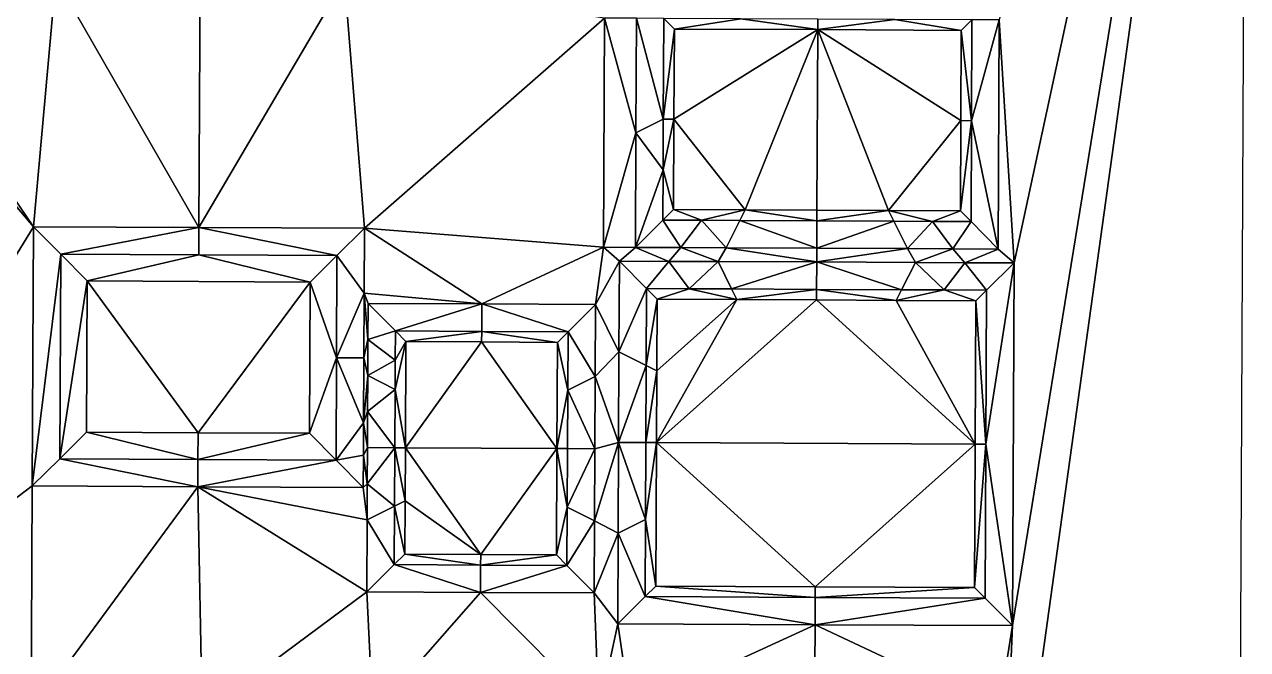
# Model space of a CAD drawing. Header units: metres. Extents: x 241585 to 241700, y 1156640 to 1156774.
# Drawn here: x 241676.61 to 241699.63, y 1156745.82 to 1156757.59 of the extents above; entities that cross this region are included whole.
import ezdxf

# ---------------------------------------------------------------- set-up
doc = ezdxf.new("R2010")
doc.units = ezdxf.units.M
doc.layers.add('_UITGRAVING UNIT 6', color=7, linetype='Continuous')

msp = doc.modelspace()

# ---------------------------------------------------------------- linework, layer by layer
at = {"layer": '_UITGRAVING UNIT 6', "color": 3, "true_color": 0x00ff00}
for points in [[(241699.2, 1156680.78, 28.23), (241699.627, 1156773.512, 28.23), (241694.921, 1156739.579, 28.23)], [(241699.627, 1156773.512, 28.23), (241695.202, 1156746.273, 28.23), (241694.921, 1156739.579, 28.23)], [(241699.627, 1156773.512, 28.23), (241694.954, 1156757.679, 28.23), (241695.233, 1156753.103, 28.23)], [(241695.202, 1156746.273, 28.23), (241699.627, 1156773.512, 28.23), (241695.233, 1156753.103, 28.23)], [(241671.566, 1156761.462, 29.43), (241670.296, 1156761.467, 29.43), (241676.776, 1156753.782, 29.43)], [(241670.296, 1156761.467, 29.43), (241671.194, 1156744.668, 29.43), (241676.776, 1156753.782, 29.43)], [(241671.566, 1156761.462, 29.43), (241676.776, 1156753.782, 29.43), (241677.197, 1156758.466, 29.43)], [(241677.197, 1156758.466, 29.43), (241676.776, 1156753.782, 29.43), (241679.891, 1156753.768, 29.43)], [(241677.197, 1156758.466, 29.43), (241679.891, 1156753.768, 29.43), (241679.912, 1156758.453, 29.43)], [(241679.891, 1156753.768, 29.43), (241682.627, 1156758.441, 29.43), (241679.912, 1156758.453, 29.43)], [(241683.006, 1156753.754, 29.43), (241682.627, 1156758.441, 29.43), (241679.891, 1156753.768, 29.43)], [(241682.627, 1156758.441, 29.43), (241683.006, 1156753.754, 29.43), (241687.524, 1156757.713, 29.43)], [(241683.006, 1156753.754, 29.43), (241687.504, 1156753.398, 29.43), (241687.524, 1156757.713, 29.43)], [(241688.114, 1156755.553, 28.23), (241687.524, 1156757.713, 29.43), (241687.504, 1156753.398, 29.43)], [(241688.124, 1156757.71, 28.23), (241687.524, 1156757.713, 29.43), (241688.114, 1156755.553, 28.23)], [(241688.63, 1156755.808, 27.2), (241688.124, 1156757.71, 28.23), (241688.114, 1156755.553, 28.23)], [(241688.124, 1156757.71, 28.23), (241688.63, 1156755.808, 27.2), (241688.639, 1156757.708, 27.2)], [(241688.838, 1156757.507, 27.2), (241688.639, 1156757.708, 27.2), (241688.63, 1156755.808, 27.2)], [(241688.838, 1156757.507, 27.2), (241690.089, 1156757.701, 27.2), (241688.639, 1156757.708, 27.2)], [(241690.089, 1156757.701, 27.2), (241688.838, 1156757.507, 27.2), (241691.538, 1156757.495, 27.2)], [(241691.539, 1156757.695, 27.2), (241690.089, 1156757.701, 27.2), (241691.538, 1156757.495, 27.2)], [(241692.989, 1156757.688, 27.2), (241691.539, 1156757.695, 27.2), (241691.538, 1156757.495, 27.2)], [(241692.989, 1156757.688, 27.2), (241691.538, 1156757.495, 27.2), (241694.238, 1156757.482, 27.2)], [(241694.238, 1156757.482, 27.2), (241694.439, 1156757.681, 27.2), (241692.989, 1156757.688, 27.2)], [(241694.238, 1156757.482, 27.2), (241694.43, 1156755.781, 27.2), (241694.439, 1156757.681, 27.2)], [(241694.954, 1156757.679, 28.23), (241694.439, 1156757.681, 27.2), (241694.43, 1156755.781, 27.2)], [(241694.43, 1156755.781, 27.2), (241694.934, 1156753.364, 28.23), (241694.954, 1156757.679, 28.23)], [(241695.233, 1156753.103, 28.23), (241694.954, 1156757.679, 28.23), (241694.934, 1156753.364, 28.23)], [(241688.838, 1156757.507, 27.2), (241688.63, 1156755.808, 27.2), (241688.83, 1156755.807, 27.2)], [(241688.83, 1156755.807, 27.2), (241691.538, 1156757.495, 27.2), (241688.838, 1156757.507, 27.2)], [(241691.538, 1156757.495, 27.2), (241688.83, 1156755.807, 27.2), (241690.173, 1156754.101, 27.2)], [(241691.522, 1156754.095, 27.2), (241691.538, 1156757.495, 27.2), (241690.173, 1156754.101, 27.2)], [(241691.538, 1156757.495, 27.2), (241691.522, 1156754.095, 27.2), (241692.872, 1156754.088, 27.2)], [(241694.23, 1156755.782, 27.2), (241694.238, 1156757.482, 27.2), (241691.538, 1156757.495, 27.2)], [(241694.23, 1156755.782, 27.2), (241691.538, 1156757.495, 27.2), (241692.872, 1156754.088, 27.2)], [(241694.43, 1156755.781, 27.2), (241694.238, 1156757.482, 27.2), (241694.23, 1156755.782, 27.2)], [(241688.63, 1156755.808, 27.2), (241688.114, 1156755.553, 28.23), (241688.626, 1156754.858, 27.2)], [(241688.83, 1156755.807, 27.2), (241688.63, 1156755.808, 27.2), (241688.626, 1156754.858, 27.2)], [(241688.626, 1156754.858, 27.2), (241688.823, 1156754.107, 27.2), (241688.83, 1156755.807, 27.2)], [(241690.173, 1156754.101, 27.2), (241688.83, 1156755.807, 27.2), (241688.823, 1156754.107, 27.2)], [(241694.23, 1156755.782, 27.2), (241692.872, 1156754.088, 27.2), (241694.222, 1156754.082, 27.2)], [(241694.222, 1156754.082, 27.2), (241694.43, 1156755.781, 27.2), (241694.23, 1156755.782, 27.2)], [(241694.222, 1156754.082, 27.2), (241694.422, 1156753.881, 27.2), (241694.43, 1156755.781, 27.2)], [(241694.422, 1156753.881, 27.2), (241694.934, 1156753.364, 28.23), (241694.43, 1156755.781, 27.2)], [(241687.504, 1156753.398, 29.43), (241688.104, 1156753.395, 28.23), (241688.114, 1156755.553, 28.23)], [(241688.626, 1156754.858, 27.2), (241688.114, 1156755.553, 28.23), (241688.104, 1156753.395, 28.23)], [(241688.104, 1156753.395, 28.23), (241688.622, 1156753.908, 27.2), (241688.626, 1156754.858, 27.2)], [(241688.622, 1156753.908, 27.2), (241688.823, 1156754.107, 27.2), (241688.626, 1156754.858, 27.2)], [(241688.823, 1156754.107, 27.2), (241688.622, 1156753.908, 27.2), (241689.347, 1156753.905, 27.2)], [(241689.347, 1156753.905, 27.2), (241690.173, 1156754.101, 27.2), (241688.823, 1156754.107, 27.2)], [(241689.347, 1156753.905, 27.2), (241690.072, 1156753.901, 27.2), (241690.173, 1156754.101, 27.2)], [(241690.072, 1156753.901, 27.2), (241691.522, 1156753.895, 27.2), (241690.173, 1156754.101, 27.2)], [(241691.522, 1156753.895, 27.2), (241691.522, 1156754.095, 27.2), (241690.173, 1156754.101, 27.2)], [(241691.522, 1156754.095, 27.2), (241691.522, 1156753.895, 27.2), (241692.872, 1156754.088, 27.2)], [(241691.522, 1156753.895, 27.2), (241692.972, 1156753.888, 27.2), (241692.872, 1156754.088, 27.2)], [(241693.697, 1156753.885, 27.2), (241694.222, 1156754.082, 27.2), (241692.872, 1156754.088, 27.2)], [(241692.972, 1156753.888, 27.2), (241693.697, 1156753.885, 27.2), (241692.872, 1156754.088, 27.2)], [(241694.222, 1156754.082, 27.2), (241693.697, 1156753.885, 27.2), (241694.422, 1156753.881, 27.2)], [(241676.776, 1156753.782, 29.43), (241671.194, 1156744.668, 29.43), (241676.753, 1156748.903, 29.43)], [(241677.289, 1156753.265, 28.4), (241676.776, 1156753.782, 29.43), (241676.753, 1156748.903, 29.43)], [(241676.776, 1156753.782, 29.43), (241677.289, 1156753.265, 28.4), (241679.891, 1156753.768, 29.43)], [(241679.891, 1156753.768, 29.43), (241677.289, 1156753.265, 28.4), (241679.889, 1156753.253, 28.4)], [(241679.891, 1156753.768, 29.43), (241679.889, 1156753.253, 28.4), (241682.488, 1156753.241, 28.4)], [(241682.488, 1156753.241, 28.4), (241683.006, 1156753.754, 29.43), (241679.891, 1156753.768, 29.43)], [(241683.006, 1156753.754, 29.43), (241682.488, 1156753.241, 28.4), (241683, 1156752.534, 29.43)], [(241685.214, 1156752.329, 29.43), (241683.006, 1156753.754, 29.43), (241683, 1156752.534, 29.43)], [(241687.504, 1156753.398, 29.43), (241683.006, 1156753.754, 29.43), (241685.214, 1156752.329, 29.43)], [(241688.622, 1156753.908, 27.2), (241688.104, 1156753.395, 28.23), (241688.958, 1156753.391, 28.23)], [(241688.958, 1156753.391, 28.23), (241689.347, 1156753.905, 27.2), (241688.622, 1156753.908, 27.2)], [(241688.958, 1156753.391, 28.23), (241689.812, 1156753.387, 28.23), (241689.347, 1156753.905, 27.2)], [(241689.812, 1156753.387, 28.23), (241690.072, 1156753.901, 27.2), (241689.347, 1156753.905, 27.2)], [(241689.812, 1156753.387, 28.23), (241691.519, 1156753.38, 28.23), (241690.072, 1156753.901, 27.2)], [(241691.519, 1156753.38, 28.23), (241691.522, 1156753.895, 27.2), (241690.072, 1156753.901, 27.2)], [(241691.522, 1156753.895, 27.2), (241691.519, 1156753.38, 28.23), (241692.972, 1156753.888, 27.2)], [(241691.519, 1156753.38, 28.23), (241693.227, 1156753.372, 28.23), (241692.972, 1156753.888, 27.2)], [(241692.972, 1156753.888, 27.2), (241693.227, 1156753.372, 28.23), (241693.697, 1156753.885, 27.2)], [(241693.227, 1156753.372, 28.23), (241694.08, 1156753.368, 28.23), (241693.697, 1156753.885, 27.2)], [(241694.08, 1156753.368, 28.23), (241694.422, 1156753.881, 27.2), (241693.697, 1156753.885, 27.2)], [(241694.422, 1156753.881, 27.2), (241694.08, 1156753.368, 28.23), (241694.934, 1156753.364, 28.23)], [(241677.271, 1156749.415, 28.4), (241677.289, 1156753.265, 28.4), (241676.753, 1156748.903, 29.43)], [(241677.786, 1156752.763, 28.4), (241677.289, 1156753.265, 28.4), (241677.271, 1156749.415, 28.4)], [(241677.786, 1156752.763, 28.4), (241679.889, 1156753.253, 28.4), (241677.289, 1156753.265, 28.4)], [(241679.889, 1156753.253, 28.4), (241677.786, 1156752.763, 28.4), (241681.986, 1156752.743, 28.4)], [(241681.986, 1156752.743, 28.4), (241682.488, 1156753.241, 28.4), (241679.889, 1156753.253, 28.4)], [(241687.354, 1156752.319, 29.43), (241687.504, 1156753.398, 29.43), (241685.214, 1156752.329, 29.43)], [(241687.354, 1156752.319, 29.43), (241687.803, 1156753.137, 28.23), (241687.504, 1156753.398, 29.43)], [(241687.803, 1156753.137, 28.23), (241688.104, 1156753.395, 28.23), (241687.504, 1156753.398, 29.43)], [(241688.104, 1156753.395, 28.23), (241687.803, 1156753.137, 28.23), (241688.732, 1156753.132, 28.23)], [(241688.732, 1156753.132, 28.23), (241688.958, 1156753.391, 28.23), (241688.104, 1156753.395, 28.23)], [(241688.958, 1156753.391, 28.23), (241688.732, 1156753.132, 28.23), (241689.661, 1156753.128, 28.23)], [(241689.661, 1156753.128, 28.23), (241689.812, 1156753.387, 28.23), (241688.958, 1156753.391, 28.23)], [(241689.812, 1156753.387, 28.23), (241689.661, 1156753.128, 28.23), (241691.518, 1156753.12, 28.23)], [(241691.518, 1156753.12, 28.23), (241691.519, 1156753.38, 28.23), (241689.812, 1156753.387, 28.23)], [(241691.519, 1156753.38, 28.23), (241691.518, 1156753.12, 28.23), (241693.227, 1156753.372, 28.23)], [(241693.227, 1156753.372, 28.23), (241691.518, 1156753.12, 28.23), (241693.375, 1156753.111, 28.23)], [(241693.227, 1156753.372, 28.23), (241693.375, 1156753.111, 28.23), (241694.08, 1156753.368, 28.23)], [(241694.08, 1156753.368, 28.23), (241693.375, 1156753.111, 28.23), (241694.304, 1156753.107, 28.23)], [(241694.304, 1156753.107, 28.23), (241694.934, 1156753.364, 28.23), (241694.08, 1156753.368, 28.23)], [(241694.934, 1156753.364, 28.23), (241694.304, 1156753.107, 28.23), (241695.233, 1156753.103, 28.23)], [(241681.986, 1156752.743, 28.4), (241682.48, 1156751.316, 28.4), (241682.488, 1156753.241, 28.4)], [(241683, 1156752.534, 29.43), (241682.488, 1156753.241, 28.4), (241682.48, 1156751.316, 28.4)], [(241687.354, 1156752.319, 29.43), (241687.795, 1156751.429, 28.23), (241687.803, 1156753.137, 28.23)], [(241688.316, 1156752.619, 27.2), (241687.803, 1156753.137, 28.23), (241687.795, 1156751.429, 28.23)], [(241688.316, 1156752.619, 27.2), (241688.732, 1156753.132, 28.23), (241687.803, 1156753.137, 28.23)], [(241688.732, 1156753.132, 28.23), (241688.316, 1156752.619, 27.2), (241689.116, 1156752.616, 27.2)], [(241689.116, 1156752.616, 27.2), (241689.661, 1156753.128, 28.23), (241688.732, 1156753.132, 28.23)], [(241689.916, 1156752.612, 27.2), (241689.661, 1156753.128, 28.23), (241689.116, 1156752.616, 27.2)], [(241689.916, 1156752.612, 27.2), (241691.518, 1156753.12, 28.23), (241689.661, 1156753.128, 28.23)], [(241691.518, 1156753.12, 28.23), (241689.916, 1156752.612, 27.2), (241691.516, 1156752.605, 27.2)], [(241691.518, 1156753.12, 28.23), (241691.516, 1156752.605, 27.2), (241693.116, 1156752.597, 27.2)], [(241693.116, 1156752.597, 27.2), (241693.375, 1156753.111, 28.23), (241691.518, 1156753.12, 28.23)], [(241693.375, 1156753.111, 28.23), (241693.116, 1156752.597, 27.2), (241693.916, 1156752.594, 27.2)], [(241693.916, 1156752.594, 27.2), (241694.304, 1156753.107, 28.23), (241693.375, 1156753.111, 28.23)], [(241694.304, 1156753.107, 28.23), (241693.916, 1156752.594, 27.2), (241694.716, 1156752.59, 27.2)], [(241694.716, 1156752.59, 27.2), (241695.233, 1156753.103, 28.23), (241694.304, 1156753.107, 28.23)], [(241695.233, 1156753.103, 28.23), (241694.716, 1156752.59, 27.2), (241694.702, 1156749.69, 27.2)], [(241695.202, 1156746.273, 28.23), (241695.233, 1156753.103, 28.23), (241694.702, 1156749.69, 27.2)], [(241677.773, 1156749.913, 28.4), (241677.786, 1156752.763, 28.4), (241677.271, 1156749.415, 28.4)], [(241677.786, 1156752.763, 28.4), (241677.773, 1156749.913, 28.4), (241679.873, 1156749.903, 28.4)], [(241679.873, 1156749.903, 28.4), (241681.986, 1156752.743, 28.4), (241677.786, 1156752.763, 28.4)], [(241679.873, 1156749.903, 28.4), (241681.973, 1156749.894, 28.4), (241681.986, 1156752.743, 28.4)], [(241682.48, 1156751.316, 28.4), (241681.986, 1156752.743, 28.4), (241681.973, 1156749.894, 28.4)], [(241687.795, 1156751.429, 28.23), (241688.309, 1156751.169, 27.2), (241688.316, 1156752.619, 27.2)], [(241688.515, 1156752.418, 27.2), (241688.316, 1156752.619, 27.2), (241688.309, 1156751.169, 27.2)], [(241688.515, 1156752.418, 27.2), (241689.116, 1156752.616, 27.2), (241688.316, 1156752.619, 27.2)], [(241689.116, 1156752.616, 27.2), (241688.515, 1156752.418, 27.2), (241690.015, 1156752.412, 27.2)], [(241689.916, 1156752.612, 27.2), (241689.116, 1156752.616, 27.2), (241690.015, 1156752.412, 27.2)], [(241690.015, 1156752.412, 27.2), (241691.516, 1156752.605, 27.2), (241689.916, 1156752.612, 27.2)], [(241691.515, 1156752.405, 27.2), (241691.516, 1156752.605, 27.2), (241690.015, 1156752.412, 27.2)], [(241691.516, 1156752.605, 27.2), (241691.515, 1156752.405, 27.2), (241693.015, 1156752.398, 27.2)], [(241693.015, 1156752.398, 27.2), (241693.116, 1156752.597, 27.2), (241691.516, 1156752.605, 27.2)], [(241693.916, 1156752.594, 27.2), (241693.116, 1156752.597, 27.2), (241693.015, 1156752.398, 27.2)], [(241694.515, 1156752.391, 27.2), (241693.916, 1156752.594, 27.2), (241693.015, 1156752.398, 27.2)], [(241694.515, 1156752.391, 27.2), (241694.716, 1156752.59, 27.2), (241693.916, 1156752.594, 27.2)], [(241694.716, 1156752.59, 27.2), (241694.515, 1156752.391, 27.2), (241694.702, 1156749.69, 27.2)], [(241682.48, 1156751.316, 28.4), (241682.995, 1156751.314, 29.43), (241683, 1156752.534, 29.43)], [(241683.071, 1156751.66, 29.43), (241683, 1156752.534, 29.43), (241682.995, 1156751.314, 29.43)], [(241683.074, 1156752.338, 29.43), (241683, 1156752.534, 29.43), (241683.071, 1156751.66, 29.43)], [(241683, 1156752.534, 29.43), (241683.074, 1156752.338, 29.43), (241685.214, 1156752.329, 29.43)], [(241683.587, 1156751.821, 28.4), (241683.074, 1156752.338, 29.43), (241683.071, 1156751.66, 29.43)], [(241683.587, 1156751.821, 28.4), (241685.214, 1156752.329, 29.43), (241683.074, 1156752.338, 29.43)], [(241685.214, 1156752.329, 29.43), (241683.587, 1156751.821, 28.4), (241685.212, 1156751.814, 28.4)], [(241685.214, 1156752.329, 29.43), (241685.212, 1156751.814, 28.4), (241686.837, 1156751.806, 28.4)], [(241686.837, 1156751.806, 28.4), (241687.354, 1156752.319, 29.43), (241685.214, 1156752.329, 29.43)], [(241688.515, 1156752.418, 27.2), (241688.309, 1156751.169, 27.2), (241688.509, 1156751.068, 27.2)], [(241688.502, 1156749.718, 27.2), (241691.515, 1156752.405, 27.2), (241690.015, 1156752.412, 27.2)], [(241688.509, 1156751.068, 27.2), (241688.502, 1156749.718, 27.2), (241690.015, 1156752.412, 27.2)], [(241691.515, 1156752.405, 27.2), (241688.502, 1156749.718, 27.2), (241694.502, 1156749.691, 27.2)], [(241688.509, 1156751.068, 27.2), (241690.015, 1156752.412, 27.2), (241688.515, 1156752.418, 27.2)], [(241691.515, 1156752.405, 27.2), (241694.502, 1156749.691, 27.2), (241693.015, 1156752.398, 27.2)], [(241694.502, 1156749.691, 27.2), (241694.515, 1156752.391, 27.2), (241693.015, 1156752.398, 27.2)], [(241694.515, 1156752.391, 27.2), (241694.502, 1156749.691, 27.2), (241694.702, 1156749.69, 27.2)], [(241686.837, 1156751.806, 28.4), (241687.348, 1156750.961, 29.43), (241687.354, 1156752.319, 29.43)], [(241687.795, 1156751.429, 28.23), (241687.354, 1156752.319, 29.43), (241687.348, 1156750.961, 29.43)], [(241682.995, 1156751.314, 29.43), (241683.068, 1156750.981, 29.43), (241683.071, 1156751.66, 29.43)], [(241683.584, 1156751.271, 28.4), (241683.071, 1156751.66, 29.43), (241683.068, 1156750.981, 29.43)], [(241683.584, 1156751.271, 28.4), (241683.587, 1156751.821, 28.4), (241683.071, 1156751.66, 29.43)], [(241683.786, 1156751.62, 28.4), (241683.587, 1156751.821, 28.4), (241683.584, 1156751.271, 28.4)], [(241683.786, 1156751.62, 28.4), (241685.212, 1156751.814, 28.4), (241683.587, 1156751.821, 28.4)], [(241683.786, 1156751.62, 28.4), (241685.211, 1156751.614, 28.4), (241685.212, 1156751.814, 28.4)], [(241685.211, 1156751.614, 28.4), (241686.636, 1156751.607, 28.4), (241685.212, 1156751.814, 28.4)], [(241686.636, 1156751.607, 28.4), (241686.837, 1156751.806, 28.4), (241685.212, 1156751.814, 28.4)], [(241686.636, 1156751.607, 28.4), (241686.832, 1156750.706, 28.4), (241686.837, 1156751.806, 28.4)], [(241687.348, 1156750.961, 29.43), (241686.837, 1156751.806, 28.4), (241686.832, 1156750.706, 28.4)], [(241683.582, 1156750.721, 28.4), (241683.777, 1156749.62, 28.4), (241683.786, 1156751.62, 28.4)], [(241683.582, 1156750.721, 28.4), (241683.786, 1156751.62, 28.4), (241683.584, 1156751.271, 28.4)], [(241685.211, 1156751.614, 28.4), (241683.786, 1156751.62, 28.4), (241683.777, 1156749.62, 28.4)], [(241683.777, 1156749.62, 28.4), (241686.627, 1156749.607, 28.4), (241685.211, 1156751.614, 28.4)], [(241685.211, 1156751.614, 28.4), (241686.627, 1156749.607, 28.4), (241686.636, 1156751.607, 28.4)], [(241686.832, 1156750.706, 28.4), (241686.636, 1156751.607, 28.4), (241686.627, 1156749.607, 28.4)], [(241687.348, 1156750.961, 29.43), (241687.787, 1156749.722, 28.23), (241687.795, 1156751.429, 28.23)], [(241688.309, 1156751.169, 27.2), (241687.795, 1156751.429, 28.23), (241687.787, 1156749.722, 28.23)], [(241681.973, 1156749.894, 28.4), (241682.471, 1156749.391, 28.4), (241682.48, 1156751.316, 28.4)], [(241682.989, 1156750.094, 29.43), (241682.48, 1156751.316, 28.4), (241682.471, 1156749.391, 28.4)], [(241682.48, 1156751.316, 28.4), (241682.989, 1156750.094, 29.43), (241682.995, 1156751.314, 29.43)], [(241683.068, 1156750.981, 29.43), (241682.995, 1156751.314, 29.43), (241682.989, 1156750.094, 29.43)], [(241683.068, 1156750.981, 29.43), (241683.582, 1156750.721, 28.4), (241683.584, 1156751.271, 28.4)], [(241683.068, 1156750.981, 29.43), (241682.989, 1156750.094, 29.43), (241683.065, 1156750.302, 29.43)], [(241683.582, 1156750.721, 28.4), (241683.068, 1156750.981, 29.43), (241683.065, 1156750.302, 29.43)], [(241687.342, 1156749.604, 29.43), (241687.348, 1156750.961, 29.43), (241686.832, 1156750.706, 28.4)], [(241687.342, 1156749.604, 29.43), (241687.787, 1156749.722, 28.23), (241687.348, 1156750.961, 29.43)], [(241688.302, 1156749.719, 27.2), (241688.309, 1156751.169, 27.2), (241687.787, 1156749.722, 28.23)], [(241688.309, 1156751.169, 27.2), (241688.302, 1156749.719, 27.2), (241688.509, 1156751.068, 27.2)], [(241688.302, 1156749.719, 27.2), (241688.502, 1156749.718, 27.2), (241688.509, 1156751.068, 27.2)], [(241683.577, 1156749.621, 28.4), (241683.582, 1156750.721, 28.4), (241683.065, 1156750.302, 29.43)], [(241683.577, 1156749.621, 28.4), (241683.777, 1156749.62, 28.4), (241683.582, 1156750.721, 28.4)], [(241686.627, 1156749.607, 28.4), (241686.827, 1156749.606, 28.4), (241686.832, 1156750.706, 28.4)], [(241686.827, 1156749.606, 28.4), (241687.342, 1156749.604, 29.43), (241686.832, 1156750.706, 28.4)], [(241682.989, 1156750.094, 29.43), (241683.062, 1156749.624, 29.43), (241683.065, 1156750.302, 29.43)], [(241683.577, 1156749.621, 28.4), (241683.065, 1156750.302, 29.43), (241683.062, 1156749.624, 29.43)], [(241682.471, 1156749.391, 28.4), (241682.986, 1156749.484, 29.43), (241682.989, 1156750.094, 29.43)], [(241683.062, 1156749.624, 29.43), (241682.989, 1156750.094, 29.43), (241682.986, 1156749.484, 29.43)], [(241677.773, 1156749.913, 28.4), (241677.271, 1156749.415, 28.4), (241679.871, 1156749.403, 28.4)], [(241677.773, 1156749.913, 28.4), (241679.871, 1156749.403, 28.4), (241679.873, 1156749.903, 28.4)], [(241679.871, 1156749.403, 28.4), (241681.973, 1156749.894, 28.4), (241679.873, 1156749.903, 28.4)], [(241681.973, 1156749.894, 28.4), (241679.871, 1156749.403, 28.4), (241682.471, 1156749.391, 28.4)], [(241682.986, 1156749.484, 29.43), (241683.059, 1156748.945, 29.43), (241683.062, 1156749.624, 29.43)], [(241683.577, 1156749.621, 28.4), (241683.062, 1156749.624, 29.43), (241683.059, 1156748.945, 29.43)], [(241683.059, 1156748.945, 29.43), (241683.572, 1156748.521, 28.4), (241683.577, 1156749.621, 28.4)], [(241683.772, 1156748.62, 28.4), (241683.577, 1156749.621, 28.4), (241683.572, 1156748.521, 28.4)], [(241683.777, 1156749.62, 28.4), (241683.577, 1156749.621, 28.4), (241683.772, 1156748.62, 28.4)], [(241683.777, 1156749.62, 28.4), (241683.772, 1156748.62, 28.4), (241685.193, 1156747.614, 28.4)], [(241686.627, 1156749.607, 28.4), (241683.777, 1156749.62, 28.4), (241685.193, 1156747.614, 28.4)], [(241685.193, 1156747.614, 28.4), (241686.618, 1156747.607, 28.4), (241686.627, 1156749.607, 28.4)], [(241686.822, 1156748.506, 28.4), (241686.627, 1156749.607, 28.4), (241686.618, 1156747.607, 28.4)], [(241686.827, 1156749.606, 28.4), (241686.627, 1156749.607, 28.4), (241686.822, 1156748.506, 28.4)], [(241687.342, 1156749.604, 29.43), (241686.827, 1156749.606, 28.4), (241686.822, 1156748.506, 28.4)], [(241687.336, 1156748.246, 29.43), (241687.342, 1156749.604, 29.43), (241686.822, 1156748.506, 28.4)], [(241687.336, 1156748.246, 29.43), (241687.779, 1156748.014, 28.23), (241687.787, 1156749.722, 28.23)], [(241687.787, 1156749.722, 28.23), (241687.342, 1156749.604, 29.43), (241687.336, 1156748.246, 29.43)], [(241688.296, 1156748.269, 27.2), (241687.787, 1156749.722, 28.23), (241687.779, 1156748.014, 28.23)], [(241688.296, 1156748.269, 27.2), (241688.302, 1156749.719, 27.2), (241687.787, 1156749.722, 28.23)], [(241688.502, 1156749.718, 27.2), (241688.302, 1156749.719, 27.2), (241688.296, 1156748.269, 27.2)], [(241688.296, 1156748.269, 27.2), (241688.49, 1156747.018, 27.2), (241688.502, 1156749.718, 27.2)], [(241691.49, 1156747.005, 27.2), (241688.502, 1156749.718, 27.2), (241688.49, 1156747.018, 27.2)], [(241691.49, 1156747.005, 27.2), (241694.502, 1156749.691, 27.2), (241688.502, 1156749.718, 27.2)], [(241694.49, 1156746.991, 27.2), (241694.502, 1156749.691, 27.2), (241691.49, 1156747.005, 27.2)], [(241694.502, 1156749.691, 27.2), (241694.49, 1156746.991, 27.2), (241694.702, 1156749.69, 27.2)], [(241694.49, 1156746.991, 27.2), (241694.689, 1156746.79, 27.2), (241694.702, 1156749.69, 27.2)], [(241694.689, 1156746.79, 27.2), (241695.202, 1156746.273, 28.23), (241694.702, 1156749.69, 27.2)], [(241677.271, 1156749.415, 28.4), (241676.753, 1156748.903, 29.43), (241679.868, 1156748.888, 29.43)], [(241679.868, 1156748.888, 29.43), (241679.871, 1156749.403, 28.4), (241677.271, 1156749.415, 28.4)], [(241679.868, 1156748.888, 29.43), (241682.471, 1156749.391, 28.4), (241679.871, 1156749.403, 28.4)], [(241682.471, 1156749.391, 28.4), (241679.868, 1156748.888, 29.43), (241682.983, 1156748.874, 29.43)], [(241682.471, 1156749.391, 28.4), (241682.983, 1156748.874, 29.43), (241682.986, 1156749.484, 29.43)], [(241683.059, 1156748.945, 29.43), (241682.986, 1156749.484, 29.43), (241682.983, 1156748.874, 29.43)], [(241671.194, 1156744.668, 29.43), (241676.734, 1156744.618, 29.43), (241676.753, 1156748.903, 29.43)], [(241676.753, 1156748.903, 29.43), (241676.734, 1156744.618, 29.43), (241679.868, 1156748.888, 29.43)], [(241676.734, 1156744.618, 29.43), (241679.949, 1156744.603, 29.43), (241679.868, 1156748.888, 29.43)], [(241679.949, 1156744.603, 29.43), (241683.049, 1156746.909, 29.43), (241679.868, 1156748.888, 29.43)], [(241683.056, 1156748.266, 29.43), (241682.983, 1156748.874, 29.43), (241679.868, 1156748.888, 29.43)], [(241683.049, 1156746.909, 29.43), (241683.056, 1156748.266, 29.43), (241679.868, 1156748.888, 29.43)], [(241682.983, 1156748.874, 29.43), (241683.056, 1156748.266, 29.43), (241683.059, 1156748.945, 29.43)], [(241683.572, 1156748.521, 28.4), (241683.059, 1156748.945, 29.43), (241683.056, 1156748.266, 29.43)], [(241683.056, 1156748.266, 29.43), (241683.567, 1156747.421, 28.4), (241683.572, 1156748.521, 28.4)], [(241683.768, 1156747.62, 28.4), (241683.572, 1156748.521, 28.4), (241683.567, 1156747.421, 28.4)], [(241683.572, 1156748.521, 28.4), (241683.768, 1156747.62, 28.4), (241683.772, 1156748.62, 28.4)], [(241683.772, 1156748.62, 28.4), (241683.768, 1156747.62, 28.4), (241685.193, 1156747.614, 28.4)], [(241686.618, 1156747.607, 28.4), (241686.817, 1156747.406, 28.4), (241686.822, 1156748.506, 28.4)], [(241687.336, 1156748.246, 29.43), (241686.822, 1156748.506, 28.4), (241686.817, 1156747.406, 28.4)], [(241683.049, 1156746.909, 29.43), (241683.567, 1156747.421, 28.4), (241683.056, 1156748.266, 29.43)], [(241686.817, 1156747.406, 28.4), (241687.329, 1156746.889, 29.43), (241687.336, 1156748.246, 29.43)], [(241687.779, 1156748.014, 28.23), (241687.336, 1156748.246, 29.43), (241687.329, 1156746.889, 29.43)], [(241687.779, 1156748.014, 28.23), (241688.289, 1156746.819, 27.2), (241688.296, 1156748.269, 27.2)], [(241688.49, 1156747.018, 27.2), (241688.296, 1156748.269, 27.2), (241688.289, 1156746.819, 27.2)], [(241687.329, 1156746.889, 29.43), (241687.772, 1156746.307, 28.23), (241687.779, 1156748.014, 28.23)], [(241688.289, 1156746.819, 27.2), (241687.779, 1156748.014, 28.23), (241687.772, 1156746.307, 28.23)], [(241683.768, 1156747.62, 28.4), (241683.567, 1156747.421, 28.4), (241685.192, 1156747.414, 28.4)], [(241683.768, 1156747.62, 28.4), (241685.192, 1156747.414, 28.4), (241685.193, 1156747.614, 28.4)], [(241685.192, 1156747.414, 28.4), (241686.618, 1156747.607, 28.4), (241685.193, 1156747.614, 28.4)], [(241686.618, 1156747.607, 28.4), (241685.192, 1156747.414, 28.4), (241686.817, 1156747.406, 28.4)], [(241683.567, 1156747.421, 28.4), (241683.049, 1156746.909, 29.43), (241685.189, 1156746.899, 29.43)], [(241685.189, 1156746.899, 29.43), (241685.192, 1156747.414, 28.4), (241683.567, 1156747.421, 28.4)], [(241685.189, 1156746.899, 29.43), (241686.817, 1156747.406, 28.4), (241685.192, 1156747.414, 28.4)], [(241687.329, 1156746.889, 29.43), (241686.817, 1156747.406, 28.4), (241685.189, 1156746.899, 29.43)], [(241683.049, 1156746.909, 29.43), (241679.949, 1156744.603, 29.43), (241683.164, 1156744.588, 29.43)], [(241683.049, 1156746.909, 29.43), (241683.164, 1156744.588, 29.43), (241685.189, 1156746.899, 29.43)], [(241683.164, 1156744.588, 29.43), (241687.414, 1156744.647, 29.43), (241685.189, 1156746.899, 29.43)], [(241687.414, 1156744.647, 29.43), (241687.329, 1156746.889, 29.43), (241685.189, 1156746.899, 29.43)], [(241687.772, 1156746.307, 28.23), (241687.329, 1156746.889, 29.43), (241687.414, 1156744.647, 29.43)], [(241688.289, 1156746.819, 27.2), (241687.772, 1156746.307, 28.23), (241691.487, 1156746.29, 28.23)], [(241688.49, 1156747.018, 27.2), (241688.289, 1156746.819, 27.2), (241691.489, 1156746.805, 27.2)], [(241691.487, 1156746.29, 28.23), (241691.489, 1156746.805, 27.2), (241688.289, 1156746.819, 27.2)], [(241688.49, 1156747.018, 27.2), (241691.489, 1156746.805, 27.2), (241691.49, 1156747.005, 27.2)], [(241691.487, 1156746.29, 28.23), (241694.689, 1156746.79, 27.2), (241691.489, 1156746.805, 27.2)], [(241691.489, 1156746.805, 27.2), (241694.49, 1156746.991, 27.2), (241691.49, 1156747.005, 27.2)], [(241694.49, 1156746.991, 27.2), (241691.489, 1156746.805, 27.2), (241694.689, 1156746.79, 27.2)], [(241694.689, 1156746.79, 27.2), (241691.487, 1156746.29, 28.23), (241695.202, 1156746.273, 28.23)], [(241688.014, 1156744.691, 28.23), (241687.772, 1156746.307, 28.23), (241687.414, 1156744.647, 29.43)], [(241688.014, 1156744.691, 28.23), (241691.487, 1156746.29, 28.23), (241687.772, 1156746.307, 28.23)], [(241691.487, 1156746.29, 28.23), (241688.014, 1156744.691, 28.23), (241691.479, 1156744.675, 28.23)], [(241691.487, 1156746.29, 28.23), (241691.479, 1156744.675, 28.23), (241694.944, 1156744.659, 28.23)], [(241694.944, 1156744.659, 28.23), (241695.202, 1156746.273, 28.23), (241691.487, 1156746.29, 28.23)], [(241694.921, 1156739.579, 28.23), (241695.202, 1156746.273, 28.23), (241694.944, 1156744.659, 28.23)]]:
    msp.add_3dface(points, dxfattribs=at)

doc.saveas('drawing.dxf')
